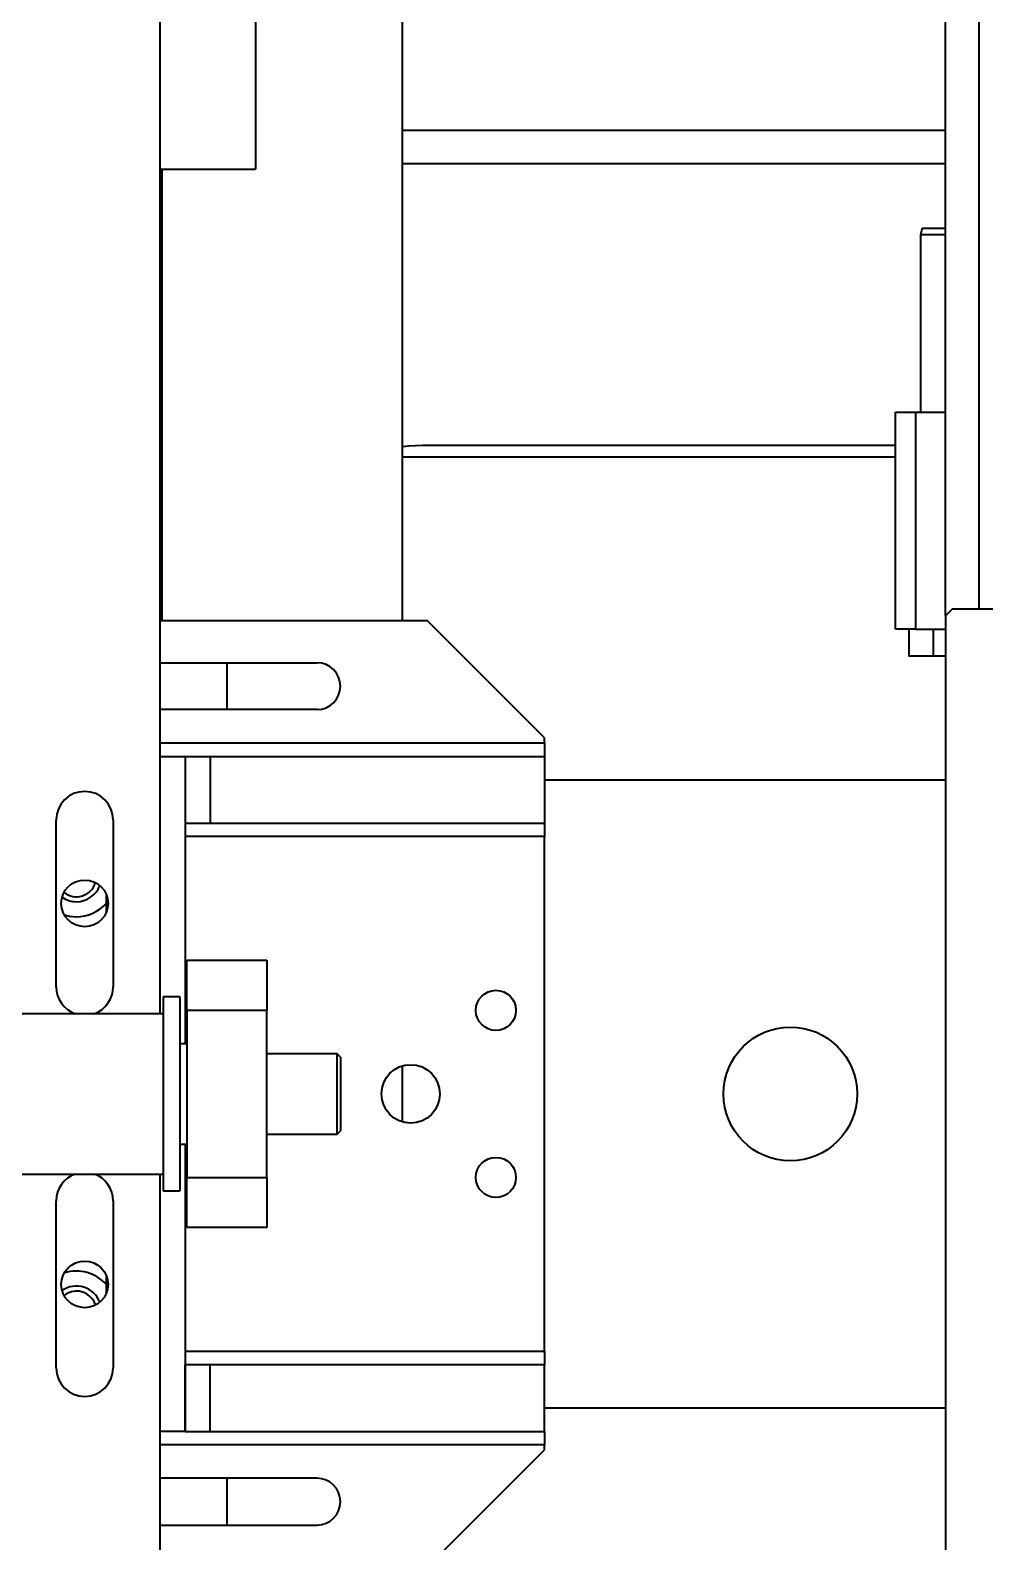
# Model space of a CAD drawing. Header units: millimetres. Extents: x -1052 to 3351, y 0 to 2015.
# Drawn here: x -373.3 to -369.08, y 1681.54 to 1688.23 of the extents above; entities that cross this region are included whole.
import ezdxf

# ---------------------------------------------------------------- set-up
doc = ezdxf.new("R2010")
doc.units = ezdxf.units.MM

msp = doc.modelspace()

# ---------------------------------------------------------------- linework, layer by layer
at = {"color": 7, "linetype": 'Continuous', "lineweight": 35}
for p, q in [((-369.253, 1685.6377), (-369.253, 1699.2806)), ((-369.253, 1685.6377), (-369.253, 1699.2806)), ((-369.1051, 1685.6647), (-369.1051, 1699.2806)), ((-369.1051, 1685.6647), (-369.1051, 1699.2806)), ((-372.7291, 1693.2956), (-372.7291, 1683.8749)), ((-372.7291, 1693.2956), (-372.7291, 1683.8749)), ((-371.6557, 1685.613), (-371.6557, 1688.3369)), ((-371.6557, 1685.613), (-371.6557, 1688.3369)), ((-372.3065, 1688.3074), (-372.3065, 1687.6122)), ((-372.3065, 1688.3074), (-372.3065, 1687.6122)), ((-371.6557, 1687.7851), (-369.253, 1687.7851)), ((-371.6557, 1687.7851), (-369.253, 1687.7851)), ((-372.7291, 1687.6122), (-372.3065, 1687.6122)), ((-372.7291, 1687.6122), (-372.3065, 1687.6122)), ((-372.7207, 1687.6122), (-372.7207, 1685.613)), ((-372.7207, 1687.6122), (-372.7207, 1685.613)), ((-371.6557, 1687.6372), (-369.253, 1687.6372)), ((-371.6557, 1687.6372), (-369.253, 1687.6372)), ((-369.356, 1687.351), (-369.364, 1687.3214)), ((-369.356, 1687.351), (-369.364, 1687.3214)), ((-369.364, 1687.3214), (-369.364, 1686.5375)), ((-369.253, 1687.3214), (-369.364, 1687.3214)), ((-369.364, 1687.3214), (-369.364, 1686.5375)), ((-369.253, 1687.3214), (-369.364, 1687.3214)), ((-369.356, 1687.351), (-369.253, 1687.351)), ((-369.356, 1687.351), (-369.253, 1687.351)), ((-369.4749, 1685.576), (-369.4749, 1686.5375)), ((-369.4749, 1686.5375), (-369.3862, 1686.5375)), ((-369.4749, 1685.576), (-369.4749, 1686.5375)), ((-369.4749, 1686.5375), (-369.3862, 1686.5375)), ((-369.3862, 1686.5375), (-369.3862, 1685.576)), ((-369.3862, 1686.5375), (-369.253, 1686.5375)), ((-369.3862, 1686.5375), (-369.3862, 1685.576)), ((-369.3862, 1686.5375), (-369.253, 1686.5375)), ((-369.4749, 1686.3895), (-371.5669, 1686.3895)), ((-369.4749, 1686.3895), (-371.5669, 1686.3895)), ((-369.4749, 1686.3378), (-371.6557, 1686.3378)), ((-369.4749, 1686.3378), (-371.6557, 1686.3378)), ((-369.2234, 1685.6647), (-369.253, 1685.6352)), ((-369.2234, 1685.6647), (-369.253, 1685.6352)), ((-358.6325, 1685.6647), (-369.2234, 1685.6647)), ((-358.6325, 1685.6647), (-369.2234, 1685.6647)), ((-371.5458, 1685.613), (-372.7291, 1685.613)), ((-371.5458, 1685.613), (-372.7291, 1685.613)), ((-371.028, 1685.0953), (-371.5458, 1685.613)), ((-371.028, 1685.0953), (-371.5458, 1685.613)), ((-369.253, 1685.6352), (-369.253, 1681.4047)), ((-369.253, 1685.6352), (-369.253, 1681.4047)), ((-369.3862, 1685.576), (-369.4749, 1685.576)), ((-369.3862, 1685.576), (-369.4749, 1685.576)), ((-369.4157, 1685.576), (-369.4157, 1685.4577)), ((-369.4157, 1685.576), (-369.4157, 1685.4577)), ((-369.3862, 1685.576), (-369.253, 1685.576)), ((-369.3862, 1685.576), (-369.253, 1685.576)), ((-369.3071, 1685.4577), (-369.3071, 1685.576)), ((-369.3071, 1685.4577), (-369.3071, 1685.576)), ((-369.3071, 1685.4577), (-369.4157, 1685.4577)), ((-369.3071, 1685.4577), (-369.4157, 1685.4577)), ((-369.253, 1685.4577), (-369.3071, 1685.4577)), ((-369.253, 1685.4577), (-369.3071, 1685.4577)), ((-372.7291, 1685.4281), (-372.0339, 1685.4281)), ((-372.7291, 1685.4281), (-372.0339, 1685.4281)), ((-372.4333, 1685.4281), (-372.4333, 1685.221)), ((-372.4333, 1685.4281), (-372.4333, 1685.221)), ((-372.0339, 1685.221), (-372.7291, 1685.221)), ((-372.0339, 1685.221), (-372.7291, 1685.221)), ((-372.7291, 1685.0731), (-371.028, 1685.0731)), ((-372.7291, 1685.0731), (-371.028, 1685.0731)), ((-371.028, 1685.0731), (-371.028, 1685.0953)), ((-371.028, 1685.0731), (-371.028, 1685.0953)), ((-371.028, 1685.0731), (-371.028, 1685.0139)), ((-371.028, 1685.0731), (-371.028, 1685.0139)), ((-372.7291, 1685.0139), (-372.6182, 1685.0139)), ((-372.7291, 1685.0139), (-372.6182, 1685.0139)), ((-372.6182, 1685.0139), (-372.6182, 1684.7181)), ((-372.6182, 1685.0139), (-372.5072, 1685.0139)), ((-372.6182, 1685.0139), (-372.6182, 1683.7418)), ((-372.6182, 1685.0139), (-372.6182, 1684.7181)), ((-372.6182, 1685.0139), (-372.5072, 1685.0139)), ((-372.6182, 1685.0139), (-372.6182, 1683.7418)), ((-372.5072, 1685.0139), (-372.5072, 1684.7181)), ((-372.5072, 1685.0139), (-371.028, 1685.0139)), ((-372.5072, 1685.0139), (-372.5072, 1684.7181)), ((-372.5072, 1685.0139), (-371.028, 1685.0139)), ((-371.028, 1685.0139), (-371.028, 1684.7181)), ((-371.028, 1685.0139), (-371.028, 1684.7181)), ((-371.028, 1684.9104), (-369.253, 1684.9104)), ((-371.028, 1684.9104), (-369.253, 1684.9104)), ((-373.1877, 1683.9933), (-373.1877, 1684.7329)), ((-373.1877, 1683.9933), (-373.1877, 1684.7329)), ((-372.9362, 1684.7329), (-372.9362, 1683.9933)), ((-372.9362, 1684.7329), (-372.9362, 1683.9933)), ((-372.6182, 1684.7181), (-372.5072, 1684.7181)), ((-372.6182, 1684.7181), (-372.5072, 1684.7181)), ((-372.5072, 1684.7181), (-371.028, 1684.7181)), ((-372.5072, 1684.7181), (-371.028, 1684.7181)), ((-371.028, 1684.7181), (-371.028, 1684.6589)), ((-371.028, 1684.7181), (-371.028, 1684.6589)), ((-371.028, 1684.6589), (-372.6182, 1684.6589)), ((-371.028, 1684.6589), (-372.6182, 1684.6589)), ((-371.028, 1682.381), (-371.028, 1684.6589)), ((-371.028, 1682.381), (-371.028, 1684.6589)), ((-372.9658, 1684.3246), (-372.9658, 1684.4015)), ((-372.9658, 1684.3246), (-372.9658, 1684.4015)), ((-372.6108, 1684.1116), (-372.2558, 1684.1116)), ((-372.6108, 1683.8897), (-372.6108, 1684.1116)), ((-372.6108, 1684.1116), (-372.2558, 1684.1116)), ((-372.6108, 1683.8897), (-372.6108, 1684.1116)), ((-372.2558, 1684.1116), (-372.2558, 1683.8897)), ((-372.2558, 1684.1116), (-372.2558, 1683.8897)), ((-372.6404, 1683.9489), (-372.7143, 1683.9489)), ((-372.7143, 1683.9489), (-372.7143, 1683.1085)), ((-372.6404, 1683.9489), (-372.7143, 1683.9489)), ((-372.7143, 1683.9489), (-372.7143, 1683.1085)), ((-372.6404, 1683.9489), (-372.6404, 1683.1085)), ((-372.6404, 1683.9489), (-372.6404, 1683.1085)), ((-372.7143, 1683.8749), (-373.3947, 1683.8749)), ((-372.7143, 1683.8749), (-373.3947, 1683.8749)), ((-372.2558, 1683.8897), (-372.6108, 1683.8897)), ((-372.6108, 1683.8897), (-372.6108, 1683.1501)), ((-372.2558, 1683.8897), (-372.6108, 1683.8897)), ((-372.6108, 1683.8897), (-372.6108, 1683.1501)), ((-372.2558, 1683.1501), (-372.2558, 1683.8897)), ((-372.2558, 1683.1501), (-372.2558, 1683.8897)), ((-372.6108, 1683.7418), (-372.6404, 1683.7418)), ((-372.6108, 1683.7418), (-372.6404, 1683.7418)), ((-371.9451, 1683.6974), (-372.2558, 1683.6974)), ((-371.9451, 1683.6974), (-372.2558, 1683.6974)), ((-371.9303, 1683.6826), (-371.9451, 1683.6974)), ((-371.9451, 1683.5332), (-371.9451, 1683.6974)), ((-371.9303, 1683.6826), (-371.9451, 1683.6974)), ((-371.9451, 1683.5332), (-371.9451, 1683.6974)), ((-371.9303, 1683.6826), (-371.9303, 1683.5321)), ((-371.9303, 1683.6826), (-371.9303, 1683.5321)), ((-371.6557, 1683.3956), (-371.6557, 1683.6443)), ((-371.6557, 1683.3956), (-371.6557, 1683.6443)), ((-371.9451, 1683.3424), (-371.9451, 1683.5332)), ((-371.9451, 1683.3424), (-371.9451, 1683.5332)), ((-371.9303, 1683.5321), (-371.9303, 1683.3572)), ((-371.9303, 1683.5321), (-371.9303, 1683.3572)), ((-372.2558, 1683.3424), (-371.9451, 1683.3424)), ((-372.2558, 1683.3424), (-371.9451, 1683.3424)), ((-371.9451, 1683.3424), (-371.9303, 1683.3572)), ((-371.9451, 1683.3424), (-371.9303, 1683.3572)), ((-372.6404, 1683.298), (-372.6108, 1683.298)), ((-372.6404, 1683.298), (-372.6108, 1683.298)), ((-372.6182, 1683.298), (-372.6182, 1682.026)), ((-372.6182, 1683.298), (-372.6182, 1682.026)), ((-373.3947, 1683.1649), (-372.7143, 1683.1649)), ((-373.3947, 1683.1649), (-372.7143, 1683.1649)), ((-372.7291, 1683.1649), (-372.7291, 1679.5557)), ((-372.7291, 1683.1649), (-372.7291, 1679.5557)), ((-372.7143, 1683.1085), (-372.7143, 1683.091)), ((-372.7143, 1683.1085), (-372.7143, 1683.091)), ((-372.6404, 1683.1085), (-372.6404, 1683.091)), ((-372.6404, 1683.1085), (-372.6404, 1683.091)), ((-372.6108, 1683.1501), (-372.2558, 1683.1501)), ((-372.6108, 1682.9283), (-372.6108, 1683.1501)), ((-372.6108, 1683.1501), (-372.2558, 1683.1501)), ((-372.6108, 1682.9283), (-372.6108, 1683.1501)), ((-372.2558, 1683.1501), (-372.2558, 1682.9283)), ((-372.2558, 1683.1501), (-372.2558, 1682.9283)), ((-373.1877, 1682.307), (-373.1877, 1683.0466)), ((-373.1877, 1682.307), (-373.1877, 1683.0466)), ((-372.9362, 1683.0466), (-372.9362, 1682.307)), ((-372.9362, 1683.0466), (-372.9362, 1682.307)), ((-372.7143, 1683.091), (-372.6404, 1683.091)), ((-372.7143, 1683.091), (-372.6404, 1683.091)), ((-372.2558, 1682.9283), (-372.6108, 1682.9283)), ((-372.2558, 1682.9283), (-372.6108, 1682.9283)), ((-372.9658, 1682.6384), (-372.9658, 1682.7152)), ((-372.9658, 1682.6384), (-372.9658, 1682.7152)), ((-372.6182, 1682.381), (-371.028, 1682.381)), ((-372.6182, 1682.381), (-371.028, 1682.381)), ((-371.028, 1682.381), (-371.028, 1682.3218)), ((-371.028, 1682.381), (-371.028, 1682.3218)), ((-372.6182, 1682.026), (-372.6182, 1682.3218)), ((-372.6182, 1682.3218), (-372.5072, 1682.3218)), ((-372.6182, 1682.026), (-372.6182, 1682.3218)), ((-372.6182, 1682.3218), (-372.5072, 1682.3218)), ((-372.5072, 1682.026), (-372.5072, 1682.3218)), ((-372.5072, 1682.3218), (-371.028, 1682.3218)), ((-372.5072, 1682.026), (-372.5072, 1682.3218)), ((-372.5072, 1682.3218), (-371.028, 1682.3218)), ((-371.028, 1682.026), (-371.028, 1682.3218)), ((-371.028, 1682.026), (-371.028, 1682.3218)), ((-369.253, 1682.1295), (-371.028, 1682.1295)), ((-369.253, 1682.1295), (-371.028, 1682.1295)), ((-372.6182, 1682.026), (-372.7291, 1682.026)), ((-372.6182, 1682.026), (-372.7291, 1682.026)), ((-371.028, 1681.9668), (-372.7291, 1681.9668)), ((-371.028, 1681.9668), (-372.7291, 1681.9668)), ((-372.6182, 1682.026), (-372.5072, 1682.026)), ((-372.6182, 1682.026), (-372.5072, 1682.026)), ((-372.5072, 1682.026), (-371.028, 1682.026)), ((-372.5072, 1682.026), (-371.028, 1682.026)), ((-371.028, 1682.026), (-371.028, 1681.9668)), ((-371.028, 1682.026), (-371.028, 1681.9668)), ((-371.028, 1681.9446), (-371.028, 1681.9668)), ((-371.028, 1681.9446), (-371.028, 1681.9668)), ((-371.5458, 1681.4269), (-371.028, 1681.9446)), ((-371.5458, 1681.4269), (-371.028, 1681.9446)), ((-372.0339, 1681.8189), (-372.7291, 1681.8189)), ((-372.0339, 1681.8189), (-372.7291, 1681.8189)), ((-372.4333, 1681.8189), (-372.4333, 1681.6118)), ((-372.4333, 1681.8189), (-372.4333, 1681.6118)), ((-372.7291, 1681.6118), (-372.0339, 1681.6118)), ((-372.7291, 1681.6118), (-372.0339, 1681.6118))]:
    msp.add_line(p, q, dxfattribs=at)
for points in [[(-371.5669, 1686.3895), (-371.6296, 1686.3869), (-371.6557, 1686.3842)], [(-371.5669, 1686.3895), (-371.6296, 1686.3869), (-371.6557, 1686.3842)], [(-373.152, 1684.312), (-373.1297, 1684.3066), (-373.0989, 1684.3039)], [(-373.152, 1684.312), (-373.1297, 1684.3066), (-373.0989, 1684.3039)], [(-373.1202, 1682.6446), (-373.141, 1682.6366), (-373.1535, 1682.6284)], [(-373.1202, 1682.6446), (-373.141, 1682.6366), (-373.1535, 1682.6284)]]:
    msp.add_lwpolyline(points, dxfattribs=at)
for centre, radius in [((-373.0619, 1684.3631), 0.1035), ((-373.0619, 1684.3631), 0.1035), ((-371.2425, 1683.8897), 0.0888), ((-371.2425, 1683.8897), 0.0888), ((-369.9398, 1683.5199), 0.2958), ((-369.9398, 1683.5199), 0.2958), ((-371.6197, 1683.5199), 0.1294), ((-371.6197, 1683.5199), 0.1294), ((-371.2425, 1683.1501), 0.0888), ((-371.2425, 1683.1501), 0.0888), ((-373.0619, 1682.6768), 0.1035), ((-373.0619, 1682.6768), 0.1035)]:
    msp.add_circle(centre, radius, dxfattribs=at)
for centre, radius, start, end in [((-372.0339, 1685.3245), 0.1035, 270, 90), ((-372.0339, 1685.3245), 0.1035, 270, 90), ((-373.0619, 1684.7329), 0.1257, 0, 180), ((-373.0619, 1684.7329), 0.1257, 0, 180), ((-373.0989, 1684.4814), 0.0888, 232.04905, 342.659), ((-373.0989, 1684.4814), 0.0888, 232.04905, 342.659), ((-373.0989, 1684.4814), 0.1109, 270, 339.29776), ((-373.0989, 1684.4814), 0.1109, 270, 339.29776), ((-373.0989, 1684.4814), 0.1109, 235.41029, 270), ((-373.0989, 1684.4814), 0.1109, 235.41029, 270), ((-373.0989, 1684.4814), 0.1775, 270, 318.59038), ((-373.0989, 1684.4814), 0.1775, 270, 318.59038), ((-373.0619, 1683.9933), 0.1257, 180, 250.25008), ((-373.0619, 1683.9933), 0.1257, 180, 250.25008), ((-373.0619, 1683.9933), 0.1257, 289.74992, 0), ((-373.0619, 1683.9933), 0.1257, 289.74992, 0), ((-373.0619, 1683.0466), 0.1257, 109.74992, 180), ((-373.0619, 1683.0466), 0.1257, 109.74992, 180), ((-373.0619, 1683.0466), 0.1257, 0, 70.25008), ((-373.0619, 1683.0466), 0.1257, 0, 70.25008), ((-373.0989, 1682.5585), 0.1775, 41.40962, 107.41084), ((-373.0989, 1682.5585), 0.1775, 41.40962, 107.41084), ((-373.0989, 1682.5585), 0.1109, 20.70224, 124.58971), ((-373.0989, 1682.5585), 0.1109, 20.70224, 124.58971), ((-373.0989, 1682.5585), 0.0888, 17.341, 103.91727), ((-373.0989, 1682.5585), 0.0888, 17.341, 103.91727), ((-373.0619, 1682.307), 0.1257, 180, 0), ((-373.0619, 1682.307), 0.1257, 180, 0), ((-372.0339, 1681.7153), 0.1035, 270, 90), ((-372.0339, 1681.7153), 0.1035, 270, 90)]:
    msp.add_arc(centre, radius, start, end, dxfattribs=at)

doc.saveas('drawing.dxf')
